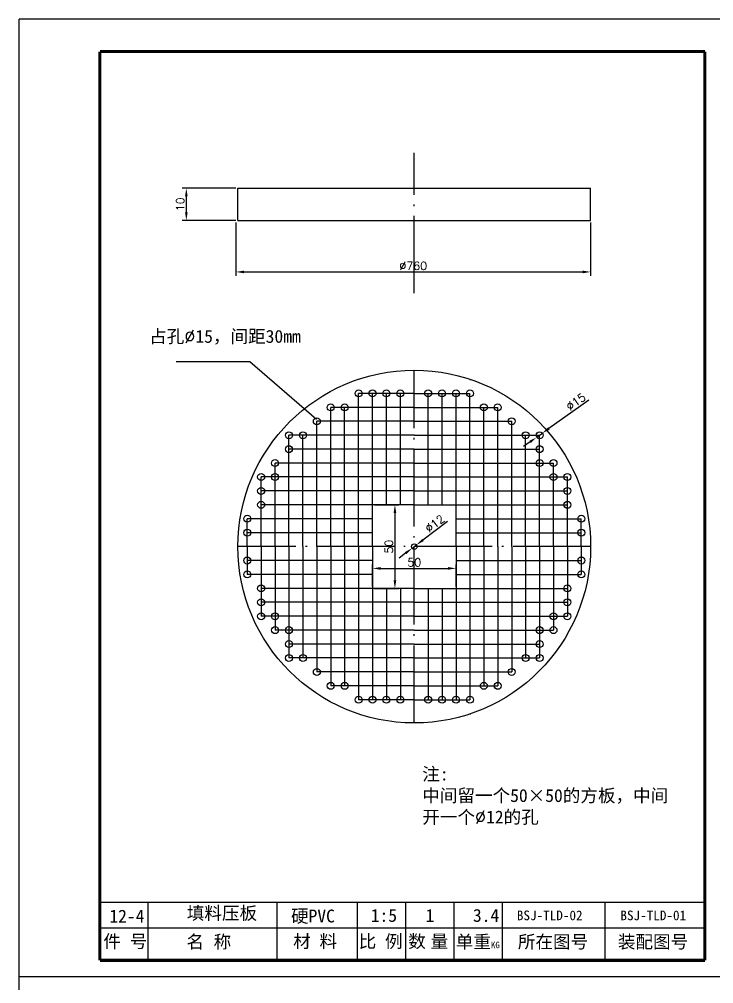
# Model space of a CAD drawing. Extents: x -699 to 795, y -2090 to -821.
# Drawn here: x -699.1 to -483.6, y -1120.4 to -821.1 of the extents above; entities that cross this region are included whole.
import ezdxf

# ---------------------------------------------------------------- set-up
doc = ezdxf.new("R2010")
doc.units = 0
doc.header["$MEASUREMENT"] = 0
doc.linetypes.add('ACAD_ISO04W100', pattern=[30.5, 24, -3, 0.5, -3])
doc.layers.get('DEFPOINTS').update_dxf_attribs({"linetype": 'CONTINUOUS'})
for name, color, linetype in [('中线', 1, 'ACAD_ISO04W100'), ('文字', 6, 'CONTINUOUS'), ('标注', 5, 'CONTINUOUS'), ('细线', 4, 'CONTINUOUS'), ('边框线', 7, 'CONTINUOUS')]:
    doc.layers.add(name, color=color, linetype=linetype)
doc.styles.get("Standard").update_dxf_attribs({"font": 'txt.shx'})
doc.styles.add('临时', font='SIMFANG.TTF', dxfattribs={"height": 4})
doc.styles.add('文字', font='SIMFANG.TTF', dxfattribs={"height": 5})
doc.dimstyles.get("Standard").update_dxf_attribs({"dimtxt": 2.5, "dimasz": 2.5, "dimexe": 1.25, "dimexo": 0.625, "dimtad": 1, "dimdec": 4, "dimdsep": 46, "dimlunit": 6, "dimtxsty": 'Standard', "dimcen": 2.5, "dimadec": 0, "dimazin": 0, "dimtfac": 1, "dimtdec": 4, "dimtmove": 0, "dimatfit": 3, "dimfxl": 1, "dimtolj": 1, "dimtzin": 0, "dimarcsym": 0})

# ---------------------------------------------------------------- blocks, each defined once
blk = doc.blocks.new('*D127')
at = {"layer": 'DEFPOINTS', "color": 0}
for p in [(-575.8, -984.21), (-577.17, -985.25)]:
    blk.add_point(p, dxfattribs=at)
at = {"layer": '标注', "color": 0, "lineweight": -2}
for p, q in [((-566.16, -976.92), (-573.8, -982.7)), ((-577.17, -985.25), (-575.8, -984.21)), ((-579.17, -986.76), (-581.16, -988.27))]:
    blk.add_line(p, q, dxfattribs=at)
at = {"layer": '标注', "color": 0}
for points in [[(-574.05, -982.37), (-573.55, -983.03), (-575.8, -984.21)], [(-579.42, -986.43), (-578.92, -987.09), (-577.17, -985.25)]]:
    blk.add_solid(points, dxfattribs=at)
at = {"layer": '标注', "color": 0, "insert": (-570.11, -977.56), "char_height": 2.5, "attachment_point": 5, "rotation": 37.1002}
blk.add_mtext('\\A1;%%c12', dxfattribs=at)
blk = doc.blocks.new('*D128')
at = {"layer": 'DEFPOINTS', "color": 0}
for p in [(-538.48, -950.8), (-536.73, -949.54)]:
    blk.add_point(p, dxfattribs=at)
at = {"layer": '标注', "color": 0, "lineweight": -2}
for p, q in [((-522.35, -939.25), (-534.69, -948.09)), ((-538.48, -950.8), (-536.73, -949.54)), ((-540.52, -952.25), (-542.55, -953.71))]:
    blk.add_line(p, q, dxfattribs=at)
at = {"layer": '标注', "color": 0}
for points in [[(-534.94, -947.75), (-534.45, -948.43), (-536.73, -949.54)], [(-540.76, -951.92), (-540.27, -952.59), (-538.48, -950.8)]]:
    blk.add_solid(points, dxfattribs=at)
at = {"layer": '标注', "color": 0, "insert": (-526.32, -939.79), "char_height": 2.5, "attachment_point": 5, "rotation": 35.5872}
blk.add_mtext('\\A1;%%c15', dxfattribs=at)
blk = doc.blocks.new('*D129')
at = {"layer": 'DEFPOINTS', "color": 0}
for p in [(-631.2, -873.53), (-647.22, -883.53), (-631.2, -883.53)]:
    blk.add_point(p, dxfattribs=at)
at = {"layer": '标注', "color": 0, "lineweight": -2}
for p, q in [((-631.83, -873.53), (-648.47, -873.53)), ((-647.22, -876.03), (-647.22, -881.03)), ((-631.83, -883.53), (-648.47, -883.53))]:
    blk.add_line(p, q, dxfattribs=at)
at = {"layer": '标注', "color": 0}
for points in [[(-647.63, -876.03), (-646.8, -876.03), (-647.22, -873.53)], [(-647.63, -881.03), (-646.8, -881.03), (-647.22, -883.53)]]:
    blk.add_solid(points, dxfattribs=at)
at = {"layer": '标注', "color": 0, "insert": (-649.09, -878.53), "char_height": 2.5, "attachment_point": 5, "rotation": 90}
blk.add_mtext('\\A1;10', dxfattribs=at)
blk = doc.blocks.new('*D130')
at = {"layer": 'DEFPOINTS', "color": 0}
for p in [(-631.83, -883.53), (-521.76, -883.53), (-521.76, -899.51)]:
    blk.add_point(p, dxfattribs=at)
at = {"layer": '标注', "color": 0, "lineweight": -2}
for p, q in [((-631.83, -884.15), (-631.83, -900.76)), ((-521.76, -884.15), (-521.76, -900.76)), ((-629.33, -899.51), (-524.26, -899.51))]:
    blk.add_line(p, q, dxfattribs=at)
at = {"layer": '标注', "color": 0}
for points in [[(-629.33, -899.09), (-629.33, -899.92), (-631.83, -899.51)], [(-524.26, -899.09), (-524.26, -899.92), (-521.76, -899.51)]]:
    blk.add_solid(points, dxfattribs=at)
at = {"layer": '标注', "color": 0, "insert": (-576.8, -897.63), "char_height": 2.5, "attachment_point": 5}
blk.add_mtext('\\A1;%%c760', dxfattribs=at)
blk = doc.blocks.new('*D131')
at = {"layer": 'DEFPOINTS', "color": 0}
for p in [(-563.52, -991.49), (-589.44, -997.69), (-563.52, -997.69)]:
    blk.add_point(p, dxfattribs=at)
at = {"layer": '标注', "color": 0, "lineweight": -2}
for p, q in [((-589.44, -997.07), (-589.44, -990.24)), ((-563.52, -997.07), (-563.52, -990.24)), ((-586.94, -991.49), (-566.02, -991.49))]:
    blk.add_line(p, q, dxfattribs=at)
at = {"layer": '标注', "color": 0}
for points in [[(-586.94, -991.08), (-586.94, -991.91), (-589.44, -991.49)], [(-566.02, -991.08), (-566.02, -991.91), (-563.52, -991.49)]]:
    blk.add_solid(points, dxfattribs=at)
at = {"layer": '标注', "color": 0, "insert": (-576.48, -989.62), "char_height": 2.5, "attachment_point": 5}
blk.add_mtext('\\A1;50', dxfattribs=at)
blk = doc.blocks.new('*D132')
at = {"layer": 'DEFPOINTS', "color": 0}
for p in [(-589.44, -971.77), (-589.44, -997.69), (-582.49, -997.69)]:
    blk.add_point(p, dxfattribs=at)
at = {"layer": '标注', "color": 0, "lineweight": -2}
for p, q in [((-588.82, -971.77), (-581.24, -971.77)), ((-582.49, -974.27), (-582.49, -995.19)), ((-588.82, -997.69), (-581.24, -997.69))]:
    blk.add_line(p, q, dxfattribs=at)
at = {"layer": '标注', "color": 0}
for points in [[(-582.9, -974.27), (-582.07, -974.27), (-582.49, -971.77)], [(-582.9, -995.19), (-582.07, -995.19), (-582.49, -997.69)]]:
    blk.add_solid(points, dxfattribs=at)
at = {"layer": '标注', "color": 0, "insert": (-584.36, -984.73), "char_height": 2.5, "attachment_point": 5, "rotation": 90}
blk.add_mtext('\\A1;50', dxfattribs=at)

msp = doc.modelspace()

# ---------------------------------------------------------------- linework, layer by layer
at = {"layer": '中线'}
for p, q in [((-576.48428, -906.06583), (-576.48428, -862.51843)), ((-576.48428, -1039.45162), (-576.48428, -930.01162)), ((-521.76428, -984.73162), (-631.20428, -984.73162)), ((-521.76428, -984.73162), (-631.20428, -984.73162))]:
    msp.add_line(p, q, dxfattribs=at)
at = {"layer": '文字'}
for p, q in [((-486.30638, -1095.11101), (-674.05638, -1095.11101)), ((-659.05638, -1113.11101), (-659.05638, -1095.11101)), ((-619.05638, -1113.11101), (-619.05638, -1095.11101)), ((-594.05638, -1113.11101), (-594.05638, -1095.11101)), ((-579.05638, -1113.11101), (-579.05638, -1095.11101)), ((-564.05638, -1113.11101), (-564.05638, -1095.11101)), ((-549.05638, -1113.11101), (-549.05638, -1095.11101)), ((-517.34138, -1095.11101), (-517.34138, -1113.11101)), ((-486.30638, -1103.11101), (-674.05638, -1103.11101))]:
    msp.add_line(p, q, dxfattribs=at)
at = {"layer": '标注'}
msp.add_line((-606.8443, -945.33573), (-627.54329, -927.39765), dxfattribs=at)
at = {"layer": '细线'}
for p, q in [((141.94362, -821.11101), (-699.05638, -821.11101)), ((-699.05638, -1415.11101), (-699.05638, -821.11101)), ((-699.05638, -1118.11101), (141.94362, -1118.11101))]:
    msp.add_line(p, q, dxfattribs=at)
at = {"layer": '边框线'}
for p, q in [((-631.20428, -873.52815), (-521.76428, -873.52815)), ((-631.20428, -883.52815), (-631.20428, -873.52815)), ((-521.76428, -883.52815), (-521.76428, -873.52815)), ((-631.20428, -883.52815), (-521.76428, -883.52815)), ((-627.54329, -927.39765), (-650.41367, -927.39765)), ((-593.76428, -932.89162), (-594.00263, -932.89162)), ((-593.76428, -932.89162), (-593.76428, -932.81168)), ((-559.20428, -932.89162), (-559.20428, -932.81168)), ((-559.20428, -932.89162), (-559.20428, -932.81168)), ((-559.20428, -932.89162), (-558.96592, -932.89162)), ((-559.20428, -932.89162), (-558.96592, -932.89162)), ((-593.76428, -984.73162), (-593.76428, -937.21162)), ((-576.48428, -937.21162), (-593.76428, -937.21162)), ((-589.44428, -984.73162), (-589.44428, -937.21162)), ((-585.12428, -971.77162), (-585.12428, -937.21162)), ((-580.80428, -971.77162), (-580.80428, -937.21162)), ((-576.48428, -937.21162), (-559.20428, -937.21162)), ((-576.48428, -937.21162), (-559.20428, -937.21162)), ((-572.16428, -971.77162), (-572.16428, -937.21162)), ((-567.84428, -971.77162), (-567.84428, -937.21162)), ((-563.52428, -984.73162), (-563.52428, -937.21162)), ((-559.20428, -984.73162), (-559.20428, -937.21162)), ((-602.40428, -984.73162), (-602.40428, -941.53162)), ((-576.48428, -941.53162), (-602.40428, -941.53162)), ((-598.08428, -984.73162), (-598.08428, -941.53162)), ((-598.08428, -984.73162), (-598.08428, -941.53162)), ((-598.08428, -984.73162), (-598.08428, -941.53162)), ((-576.48428, -941.53162), (-550.56428, -941.53162)), ((-576.48428, -941.53162), (-550.56428, -941.53162)), ((-554.88428, -984.73162), (-554.88428, -941.53162)), ((-554.88428, -984.73162), (-554.88428, -941.53162)), ((-554.88428, -984.73162), (-554.88428, -941.53162)), ((-550.56428, -984.73162), (-550.56428, -941.53162)), ((-606.72428, -984.73162), (-606.72428, -945.85162)), ((-576.48428, -945.85162), (-606.72428, -945.85162)), ((-576.48428, -945.85162), (-546.24428, -945.85162)), ((-576.48428, -945.85162), (-546.24428, -945.85162)), ((-546.24428, -984.73162), (-546.24428, -945.85162)), ((-615.36428, -984.73162), (-615.36428, -950.17162)), ((-576.48428, -950.17162), (-615.36428, -950.17162)), ((-611.04428, -984.73162), (-611.04428, -950.17162)), ((-576.48428, -950.17162), (-537.60428, -950.17162)), ((-576.48428, -950.17162), (-537.60428, -950.17162)), ((-541.92428, -984.73162), (-541.92428, -950.17162)), ((-537.60428, -984.73162), (-537.60428, -950.17162)), ((-576.48428, -954.49162), (-615.36428, -954.49162)), ((-576.48428, -954.49162), (-537.60428, -954.49162)), ((-576.48428, -954.49162), (-537.60428, -954.49162)), ((-619.68428, -984.73162), (-619.68428, -958.81162)), ((-576.48428, -958.81162), (-619.68428, -958.81162)), ((-576.48428, -958.81162), (-533.28428, -958.81162)), ((-576.48428, -958.81162), (-533.28428, -958.81162)), ((-533.28428, -984.73162), (-533.28428, -958.81162)), ((-624.00428, -984.73162), (-624.00428, -963.13162)), ((-576.48428, -963.13162), (-624.00428, -963.13162)), ((-576.48428, -963.13162), (-528.96428, -963.13162)), ((-576.48428, -963.13162), (-528.96428, -963.13162)), ((-528.96428, -984.73162), (-528.96428, -963.13162)), ((-576.48428, -967.45162), (-624.00428, -967.45162)), ((-576.48428, -967.45162), (-528.96428, -967.45162)), ((-576.48428, -967.45162), (-528.96428, -967.45162)), ((-576.48428, -971.77162), (-624.00428, -971.77162)), ((-576.48428, -971.77162), (-528.96428, -971.77162)), ((-576.48428, -971.77162), (-528.96428, -971.77162)), ((-628.32428, -984.73162), (-628.32428, -976.09162)), ((-589.44428, -976.09162), (-628.32428, -976.09162)), ((-563.52428, -976.09162), (-524.64428, -976.09162)), ((-563.52428, -976.09162), (-524.64428, -976.09162)), ((-524.64428, -984.73162), (-524.64428, -976.09162)), ((-589.44428, -980.41162), (-628.32428, -980.41162)), ((-563.52428, -980.41162), (-524.64428, -980.41162)), ((-563.52428, -980.41162), (-524.64428, -980.41162)), ((-628.32428, -984.73162), (-628.32428, -993.37162)), ((-628.32428, -984.73162), (-628.32428, -993.37162)), ((-624.00428, -984.73162), (-624.00428, -1006.33162)), ((-624.00428, -984.73162), (-624.00428, -1006.33162)), ((-619.68428, -984.73162), (-619.68428, -1010.65162)), ((-619.68428, -984.73162), (-619.68428, -1010.65162)), ((-615.36428, -984.73162), (-615.36428, -1019.29162)), ((-615.36428, -984.73162), (-615.36428, -1019.29162)), ((-611.04428, -984.73162), (-611.04428, -1019.29162)), ((-611.04428, -984.73162), (-611.04428, -1019.29162)), ((-606.72428, -984.73162), (-606.72428, -1023.61162)), ((-606.72428, -984.73162), (-606.72428, -1023.61162)), ((-602.40428, -984.73162), (-602.40428, -1027.93162)), ((-602.40428, -984.73162), (-602.40428, -1027.93162)), ((-598.08428, -984.73162), (-598.08428, -1027.93162)), ((-598.08428, -984.73162), (-598.08428, -1027.93162)), ((-598.08428, -984.73162), (-598.08428, -1027.93162)), ((-598.08428, -984.73162), (-598.08428, -1027.93162)), ((-598.08428, -984.73162), (-598.08428, -1027.93162)), ((-598.08428, -984.73162), (-598.08428, -1027.93162)), ((-593.76428, -984.73162), (-593.76428, -1032.25162)), ((-593.76428, -984.73162), (-593.76428, -1032.25162)), ((-589.44428, -984.73162), (-589.44428, -1032.25162)), ((-589.44428, -984.73162), (-589.44428, -1032.25162)), ((-563.52428, -984.73162), (-563.52428, -1032.25162)), ((-559.20428, -984.73162), (-559.20428, -1032.25162)), ((-554.88428, -984.73162), (-554.88428, -1027.93162)), ((-554.88428, -984.73162), (-554.88428, -1027.93162)), ((-554.88428, -984.73162), (-554.88428, -1027.93162)), ((-550.56428, -984.73162), (-550.56428, -1027.93162)), ((-546.24428, -984.73162), (-546.24428, -1023.61162)), ((-541.92428, -984.73162), (-541.92428, -1019.29162)), ((-537.60428, -984.73162), (-537.60428, -1019.29162)), ((-533.28428, -984.73162), (-533.28428, -1010.65162)), ((-528.96428, -984.73162), (-528.96428, -1006.33162)), ((-524.64428, -984.73162), (-524.64428, -993.37162)), ((-589.44428, -989.05162), (-628.32428, -989.05162)), ((-589.44428, -989.05162), (-628.32428, -989.05162)), ((-563.52428, -989.05162), (-524.64428, -989.05162)), ((-563.52428, -989.05162), (-524.64428, -989.05162)), ((-563.52428, -989.05162), (-524.64428, -989.05162)), ((-589.44428, -993.37162), (-628.32428, -993.37162)), ((-589.44428, -993.37162), (-628.32428, -993.37162)), ((-563.52428, -993.37162), (-524.64428, -993.37162)), ((-563.52428, -993.37162), (-524.64428, -993.37162)), ((-576.48428, -997.69162), (-624.00428, -997.69162)), ((-576.48428, -997.69162), (-624.00428, -997.69162)), ((-585.12428, -997.69162), (-585.12428, -1032.25162)), ((-585.12428, -997.69162), (-585.12428, -1032.25162)), ((-580.80428, -997.69162), (-580.80428, -1032.25162)), ((-580.80428, -997.69162), (-580.80428, -1032.25162)), ((-576.48428, -997.69162), (-528.96428, -997.69162)), ((-576.48428, -997.69162), (-528.96428, -997.69162)), ((-572.16428, -997.69162), (-572.16428, -1032.25162)), ((-567.84428, -997.69162), (-567.84428, -1032.25162)), ((-576.48428, -1002.01162), (-624.00428, -1002.01162)), ((-576.48428, -1002.01162), (-624.00428, -1002.01162)), ((-576.48428, -1002.01162), (-528.96428, -1002.01162)), ((-576.48428, -1002.01162), (-528.96428, -1002.01162)), ((-576.48428, -1006.33162), (-624.00428, -1006.33162)), ((-576.48428, -1006.33162), (-624.00428, -1006.33162)), ((-576.48428, -1006.33162), (-528.96428, -1006.33162)), ((-576.48428, -1006.33162), (-528.96428, -1006.33162)), ((-576.48428, -1010.65162), (-619.68428, -1010.65162)), ((-576.48428, -1010.65162), (-619.68428, -1010.65162)), ((-576.48428, -1010.65162), (-533.28428, -1010.65162)), ((-576.48428, -1010.65162), (-533.28428, -1010.65162)), ((-576.48428, -1014.97162), (-615.36428, -1014.97162)), ((-576.48428, -1014.97162), (-615.36428, -1014.97162)), ((-576.48428, -1014.97162), (-537.60428, -1014.97162)), ((-576.48428, -1014.97162), (-537.60428, -1014.97162)), ((-576.48428, -1019.29162), (-615.36428, -1019.29162)), ((-576.48428, -1019.29162), (-615.36428, -1019.29162)), ((-576.48428, -1019.29162), (-537.60428, -1019.29162)), ((-576.48428, -1019.29162), (-537.60428, -1019.29162)), ((-576.48428, -1023.61162), (-606.72428, -1023.61162)), ((-576.48428, -1023.61162), (-606.72428, -1023.61162)), ((-576.48428, -1023.61162), (-546.24428, -1023.61162)), ((-576.48428, -1023.61162), (-546.24428, -1023.61162)), ((-576.48428, -1027.93162), (-602.40428, -1027.93162)), ((-576.48428, -1027.93162), (-602.40428, -1027.93162)), ((-576.48428, -1027.93162), (-550.56428, -1027.93162)), ((-576.48428, -1027.93162), (-550.56428, -1027.93162)), ((-576.48428, -1032.25162), (-593.76428, -1032.25162)), ((-576.48428, -1032.25162), (-593.76428, -1032.25162)), ((-576.48428, -1032.25162), (-559.20428, -1032.25162)), ((-576.48428, -1032.25162), (-559.20428, -1032.25162)), ((-559.20428, -1036.57162), (-559.20428, -1036.65156)), ((-559.20428, -1036.57162), (-558.96592, -1036.57162)), ((-559.20428, -1036.57162), (-559.20428, -1036.65156)), ((-559.20428, -1036.57162), (-558.96592, -1036.57162))]:
    msp.add_line(p, q, dxfattribs=at)
at = {"layer": '边框线', "const_width": 1}
for points in [[(-674.05638, -831.11101), (-674.05638, -1113.11101)], [(-486.30638, -831.11101), (-674.05638, -831.11101)], [(-486.30638, -831.11101), (-486.30638, -1113.11101)], [(-486.30638, -1113.11101), (-674.05638, -1113.11101)], [(-486.30638, -1113.11101), (-674.05638, -1113.11101)]]:
    msp.add_lwpolyline(points, dxfattribs=at)
at = {"layer": '边框线'}
for centre, radius in [((-576.48428, -984.73162), 54.72), ((-593.76428, -937.21162), 1.08), ((-589.44428, -937.21162), 1.08), ((-585.12428, -937.21162), 1.08), ((-580.80428, -937.21162), 1.08), ((-572.16428, -937.21162), 1.08), ((-572.16428, -937.21162), 1.08), ((-567.84428, -937.21162), 1.08), ((-567.84428, -937.21162), 1.08), ((-563.52428, -937.21162), 1.08), ((-563.52428, -937.21162), 1.08), ((-559.20428, -937.21162), 1.08), ((-559.20428, -937.21162), 1.08), ((-602.40428, -941.53162), 1.08), ((-598.08428, -941.53162), 1.08), ((-554.88428, -941.53162), 1.08), ((-554.88428, -941.53162), 1.08), ((-550.56428, -941.53162), 1.08), ((-550.56428, -941.53162), 1.08), ((-606.72428, -945.85162), 1.08), ((-546.24428, -945.85162), 1.08), ((-546.24428, -945.85162), 1.08), ((-615.36428, -950.17162), 1.08), ((-611.04428, -950.17162), 1.08), ((-541.92428, -950.17162), 1.08), ((-541.92428, -950.17162), 1.08), ((-537.60428, -950.17162), 1.08), ((-537.60428, -950.17162), 1.08), ((-615.36428, -954.49162), 1.08), ((-537.60428, -954.49162), 1.08), ((-537.60428, -954.49162), 1.08), ((-619.68428, -958.81162), 1.08), ((-537.60428, -958.81162), 1.08), ((-537.60428, -958.81162), 1.08), ((-533.28428, -958.81162), 1.08), ((-533.28428, -958.81162), 1.08), ((-624.00428, -963.13162), 1.08), ((-619.68428, -963.13162), 1.08), ((-533.28428, -963.13162), 1.08), ((-533.28428, -963.13162), 1.08), ((-528.96428, -963.13162), 1.08), ((-528.96428, -963.13162), 1.08), ((-624.00428, -967.45162), 1.08), ((-528.96428, -967.45162), 1.08), ((-528.96428, -967.45162), 1.08), ((-624.00428, -971.77162), 1.08), ((-528.96428, -971.77162), 1.08), ((-528.96428, -971.77162), 1.08), ((-628.32428, -976.09162), 1.08), ((-524.64428, -976.09162), 1.08), ((-524.64428, -976.09162), 1.08), ((-628.32428, -980.41162), 1.08), ((-524.64428, -980.41162), 1.08), ((-524.64428, -980.41162), 1.08), ((-576.48428, -984.73162), 0.864), ((-628.32428, -989.05162), 1.08), ((-628.32428, -989.05162), 1.08), ((-524.64428, -989.05162), 1.08), ((-524.64428, -989.05162), 1.08), ((-628.32428, -993.37162), 1.08), ((-628.32428, -993.37162), 1.08), ((-524.64428, -993.37162), 1.08), ((-524.64428, -993.37162), 1.08), ((-624.00428, -997.69162), 1.08), ((-624.00428, -997.69162), 1.08), ((-528.96428, -997.69162), 1.08), ((-528.96428, -997.69162), 1.08), ((-624.00428, -1002.01162), 1.08), ((-624.00428, -1002.01162), 1.08), ((-528.96428, -1002.01162), 1.08), ((-528.96428, -1002.01162), 1.08), ((-624.00428, -1006.33162), 1.08), ((-624.00428, -1006.33162), 1.08), ((-619.68428, -1006.33162), 1.08), ((-619.68428, -1006.33162), 1.08), ((-533.28428, -1006.33162), 1.08), ((-533.28428, -1006.33162), 1.08), ((-528.96428, -1006.33162), 1.08), ((-528.96428, -1006.33162), 1.08), ((-619.68428, -1010.65162), 1.08), ((-619.68428, -1010.65162), 1.08), ((-615.36428, -1010.65162), 1.08), ((-615.36428, -1010.65162), 1.08), ((-537.60428, -1010.65162), 1.08), ((-537.60428, -1010.65162), 1.08), ((-533.28428, -1010.65162), 1.08), ((-533.28428, -1010.65162), 1.08), ((-615.36428, -1014.97162), 1.08), ((-615.36428, -1014.97162), 1.08), ((-537.60428, -1014.97162), 1.08), ((-537.60428, -1014.97162), 1.08), ((-615.36428, -1019.29162), 1.08), ((-615.36428, -1019.29162), 1.08), ((-611.04428, -1019.29162), 1.08), ((-611.04428, -1019.29162), 1.08), ((-541.92428, -1019.29162), 1.08), ((-541.92428, -1019.29162), 1.08), ((-537.60428, -1019.29162), 1.08), ((-537.60428, -1019.29162), 1.08), ((-606.72428, -1023.61162), 1.08), ((-606.72428, -1023.61162), 1.08), ((-546.24428, -1023.61162), 1.08), ((-546.24428, -1023.61162), 1.08), ((-602.40428, -1027.93162), 1.08), ((-602.40428, -1027.93162), 1.08), ((-598.08428, -1027.93162), 1.08), ((-598.08428, -1027.93162), 1.08), ((-554.88428, -1027.93162), 1.08), ((-554.88428, -1027.93162), 1.08), ((-550.56428, -1027.93162), 1.08), ((-550.56428, -1027.93162), 1.08), ((-593.76428, -1032.25162), 1.08), ((-593.76428, -1032.25162), 1.08), ((-589.44428, -1032.25162), 1.08), ((-589.44428, -1032.25162), 1.08), ((-585.12428, -1032.25162), 1.08), ((-585.12428, -1032.25162), 1.08), ((-580.80428, -1032.25162), 1.08), ((-580.80428, -1032.25162), 1.08), ((-572.16428, -1032.25162), 1.08), ((-572.16428, -1032.25162), 1.08), ((-567.84428, -1032.25162), 1.08), ((-567.84428, -1032.25162), 1.08), ((-563.52428, -1032.25162), 1.08), ((-563.52428, -1032.25162), 1.08), ((-559.20428, -1032.25162), 1.08), ((-559.20428, -1032.25162), 1.08)]:
    msp.add_circle(centre, radius, dxfattribs=at)

# ---------------------------------------------------------------- texts
at = {"layer": '文字', "attachment_point": 1, "style": '文字'}
for s, insert, char_height, width in [('12-4', (-671.0977, -1097.38263), 4, 15), ('填料压板', (-647.07273, -1096.45613), 4, 42.4102), ('硬PVC', (-614.74509, -1097.35966), 4, 27.3113), ('1:5', (-589.98765, -1097.16565), 4, 15.543), ('1', (-572.95785, -1097.16565), 4, 15.543), ('3.4', (-558.28585, -1097.16565), 4, 15.543), ('BSJ-TLD-02', (-544.65556, -1097.66139), 3, 85), ('BSJ-TLD-01', (-512.52127, -1097.66139), 3, 85), ('件 号', (-672.95279, -1105.20937), 4, 18.2593), ('\\fￋￎￌ￥|b0|i0|c134|p2;名  称', (-647.17612, -1105.33293), 4, 23.3386), ('材 料', (-614.0702, -1105.20937), 4, 18.2593), ('比 例', (-593.73034, -1105.20937), 4, 18.2593), ('\\fￋￎￌ￥|b0|i0|c134|p2;数 量', (-578.35347, -1105.20937), 4, 18.2593), ('单重\\H2;KG', (-563.59268, -1105.33293), 4, 23.3386), ('所在图号', (-544.33497, -1105.33293), 4, 23.3386), ('装配图号', (-513.29993, -1105.33293), 4, 23.3386)]:
    msp.add_mtext(s, dxfattribs=dict(at, insert=insert, char_height=char_height, width=width))
at = {"layer": '标注', "char_height": 4, "attachment_point": 1, "style": '临时'}
for s, insert, width in [('占孔{\\Ftxt.shx|c0;%%c}15，间距30mm', (-658.7456, -917.49604), 54.4729931), ('注:\\P中间留一个50×50的方板，中间开一个{\\Ftxt.shx|c0;%%c}12的孔', (-574.00353, -1053.30622), 81.0969912)]:
    msp.add_mtext(s, dxfattribs=dict(at, insert=insert, width=width))

# ---------------------------------------------------------------- dimensions: what is measured, and where the dimension line sits
at = {"layer": '标注'}
dim = msp.add_linear_dim(base=(-647.21787, -883.52815), p1=(-631.20428, -873.52815), p2=(-631.20428, -883.52815), angle=90, dimstyle='Standard', dxfattribs=at)
dim.commit()
dim.dimension.update_dxf_attribs({"geometry": '*D129', "text_midpoint": (-649.09287, -878.52815)})
for base, p1, p2, text, picture, middle in [((-521.76428, -899.50807), (-631.82928, -883.52815), (-521.76428, -883.52815), '%%c760', '*D130', (-576.79678, -897.63307)), ((-563.52428, -991.49212), (-589.44428, -997.69162), (-563.52428, -997.69162), '50', '*D131', (-576.48428, -989.61712))]:
    dim = msp.add_linear_dim(base=base, p1=p1, p2=p2, text=text, dimstyle='Standard', dxfattribs=at)
    dim.commit()
    dim.dimension.update_dxf_attribs({"geometry": picture, "text_midpoint": middle})
dim = msp.add_diameter_dim_2p(p1=(-538.48257, -950.80012), p2=(-536.72599, -949.54312), text='%%c15', dimstyle='Standard', dxfattribs=at)
dim.commit()
dim.dimension.update_dxf_attribs({"geometry": '*D128', "text_midpoint": (-525.22752, -941.31491), "dimtype": 163})
dim = msp.add_linear_dim(base=(-582.4853, -997.69162), p1=(-589.44428, -971.77162), p2=(-589.44428, -997.69162), angle=90, text='50', dimstyle='Standard', dxfattribs=at)
dim.commit()
dim.dimension.update_dxf_attribs({"geometry": '*D132', "text_midpoint": (-584.3603, -984.73162)})
dim = msp.add_diameter_dim_2p(p1=(-577.17339, -985.25279), p2=(-575.79517, -984.21045), text='%%c12', dimstyle='Standard', dxfattribs=at)
dim.commit()
dim.dimension.update_dxf_attribs({"geometry": '*D127', "text_midpoint": (-570.1135, -977.56256)})

doc.saveas('drawing.dxf')
